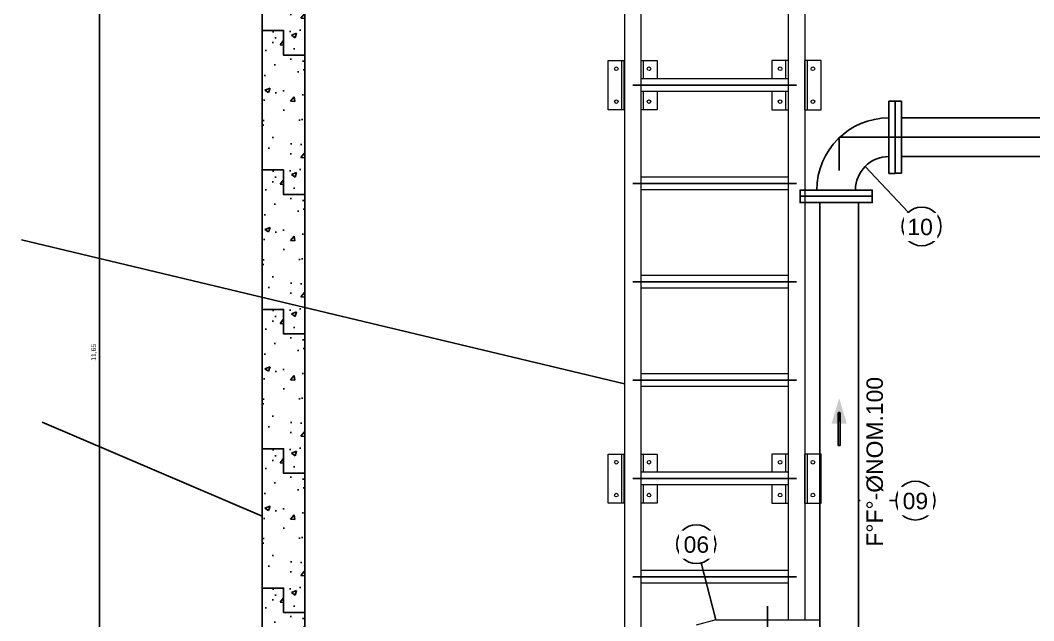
# Model space of a CAD drawing. Extents: x -160 to 364724, y -100 to 7353297.
# Drawn here: x 361672.11 to 361682.62, y 7348039.26 to 7348045.48 of the extents above; entities that cross this region are included whole.
import ezdxf
from ezdxf.enums import TextEntityAlignment as Align

# ---------------------------------------------------------------- set-up
doc = ezdxf.new("R2010")
doc.units = 0
doc.header["$LTSCALE"] = 5
for name, pattern in [('________________', [0]), ('HIDDEN', [0.375, 0.25, -0.125]), ('SGC_DASHDOT', [1, 0.5, -0.25, 0, -0.25])]:
    doc.linetypes.add(name, pattern=pattern)
for name, color, linetype in [('BOLA LM', 1, 'Continuous'), ('BOMBA', 1, 'Continuous'), ('FLANGES', 2, 'Continuous'), ('PAREDE CONCRETO CORTE', 5, 'Continuous'), ('Q-PLATO', 5, 'Continuous'), ('SANC_COTAS', 1, 'Continuous'), ('SANC_TEXTO', 2, 'Continuous'), ('SGC-Conexoes (Linhas Externas)', 3, 'Continuous'), ('SGC-Eixos', 253, 'SGC_DASHDOT'), ('SGC-Tubos (Desenho Bifilar)', 3, 'Continuous'), ('VEGETAÇÃO', 7, 'Continuous')]:
    doc.layers.add(name, color=color, linetype=linetype)
doc.layers.add('ESCADA', color=2, linetype='Continuous', lineweight=20)
doc.styles.add('R-80', font='arial.ttf')
doc.dimstyles.new('GERAL - 25', dxfattribs={"dimscale": 0.025, "dimtxt": 2, "dimasz": 1.5, "dimexe": 2, "dimexo": 1, "dimgap": 1, "dimtad": 1, "dimzin": 0, "dimtxsty": 'R-80', "dimblk": 'ARCHTICK', "dimcen": 0, "dimdle": 2, "dimclrd": 1, "dimclre": 1, "dimclrt": 2, "dimadec": 0, "dimazin": 0, "dimtfac": 0.5, "dimtmove": 2, "dimatfit": 3, "dimldrblk": 'OPEN90', "dimfxl": 1, "dimtolj": 1, "dimtzin": 0, "dimarcsym": 0})
doc.dimstyles.new('LEADER - 25', dxfattribs={"dimscale": 0.025, "dimtxt": 2, "dimasz": 1.5, "dimexe": 2, "dimexo": 1, "dimgap": 1, "dimtad": 1, "dimzin": 0, "dimtxsty": 'R-80', "dimcen": 0, "dimdle": 2, "dimclrd": 1, "dimclre": 1, "dimclrt": 2, "dimadec": 0, "dimazin": 0, "dimtfac": 0.5, "dimtmove": 2, "dimatfit": 3, "dimfxl": 1, "dimtolj": 1, "dimtzin": 0, "dimarcsym": 0})
doc.dimstyles.new('LEADER 25', dxfattribs={"dimscale": 0.025, "dimtxt": 2, "dimasz": 2, "dimexe": 2, "dimexo": 1, "dimgap": 1, "dimtad": 1, "dimdec": 0, "dimzin": 0, "dimdsep": 46, "dimtxsty": 'R-80', "dimcen": 0, "dimdle": 115, "dimclrd": 256, "dimclre": 256, "dimclrt": 256, "dimaunit": 1, "dimadec": 3, "dimazin": 0, "dimtfac": 0.5, "dimtdec": 0, "dimtmove": 2, "dimatfit": 3, "dimfxl": 1, "dimtolj": 1, "dimtzin": 0, "dimarcsym": 0})

# ---------------------------------------------------------------- blocks, each defined once
blk = doc.blocks.new('A$C3c6772ca')
at = {"layer": 'FLANGES'}
for points in [[(0.11, 0), (0.11, -0.019), (-0.11, -0.019), (-0.11, 0)], [(-0.18, -0.29), (-0.161, -0.29), (-0.161, -0.07), (-0.18, -0.07)]]:
    blk.add_lwpolyline(points, close=True, dxfattribs=at)
at = {"layer": 'SGC-Conexoes (Linhas Externas)'}
for radius in [0.22, 0.102]:
    blk.add_arc((-0.161, -0.019), radius, 270, 360, dxfattribs=at)
blk = doc.blocks.new('_ARCHTICK')
at = {"color": 0, "linetype": 'ByBlock', "const_width": 0.15}
blk.add_lwpolyline([(-0.5, -0.5), (0.5, 0.5)], dxfattribs=at)
blk = doc.blocks.new('*D447')
at = {"layer": 'Defpoints', "color": 0, "transparency": 16777216}
for p in [(361672.934, 7348047.865), (361674.095, 7348047.865), (361673.277, 7348036.212)]:
    blk.add_point(p, dxfattribs=at)
at = {"layer": 'SANC_COTAS', "color": 1, "lineweight": -2, "transparency": 16777216}
for p, q in [((361674.07, 7348047.865), (361672.884, 7348047.865)), ((361672.934, 7348036.162), (361672.934, 7348047.915)), ((361673.252, 7348036.212), (361672.884, 7348036.212))]:
    blk.add_line(p, q, dxfattribs=at)
at = {"layer": 'SANC_COTAS', "color": 1, "lineweight": -2, "transparency": 16777216, "xscale": 0.03750000000000001, "yscale": 0.03750000000000001, "zscale": 0.03750000000000001}
for p, rotation in [((361672.934, 7348047.865), 90), ((361672.934, 7348036.212), 270)]:
    blk.add_blockref('_ARCHTICK', p, dxfattribs=dict(at, rotation=rotation))
at = {"layer": 'SANC_COTAS', "color": 2, "transparency": 16777216, "insert": (361672.879, 7348042.038), "char_height": 0.05, "attachment_point": 5, "rotation": 90, "style": 'R-80'}
blk.add_mtext('\\A1;11,65', dxfattribs=at)
blk = doc.blocks.new('_Open90')
at = {"color": 0, "linetype": 'ByBlock', "lineweight": -2}
for p, q in [((0, 0), (-1, 0)), ((-0.5, 0.5), (0, 0)), ((0, 0), (-0.5, -0.5))]:
    blk.add_line(p, q, dxfattribs=at)
blk = doc.blocks.new('A$C06EB255A')
at = {"linetype": 'HIDDEN', "ltscale": 40}
for points in [[(2.52, 2.01), (0, 0), (3.21, 0.29)], [(1.6, 0.79), (1.71, 0.55), (5.41, 2.04), (5.3, 2.28)]]:
    blk.add_hatch(color=256, dxfattribs=at).paths.add_polyline_path(points)
blk.add_lwpolyline([(5.41, 2.04), (1.71, 0.55), (1.6, 0.79), (5.3, 2.28), (5.41, 2.04)], dxfattribs=at)

msp = doc.modelspace()

# ---------------------------------------------------------------- hatches: boundary and pattern name
at = {"layer": 'VEGETAÇÃO'}
h = msp.add_hatch(dxfattribs=at)
h.set_pattern_fill('AR-CONC', color=1, scale=0.003058)
h.set_pattern_definition([(50, (361730.22297, 7348049.2912), (0.5570364, -0.0487343), [0.058246, -0.640707]), (355, (361730.22297, 7348049.2912), (-0.107758, 0.5841634), [0.046597, -0.5125673]), (100.4514, (361730.2694, 7348049.2871), (0.4492783, 0.535429), [0.0495016, -0.5445175]), (46.1842, (361730.223, 7348049.4465), (0.828834, -0.128546), [0.087369, -0.96106]), (96.6356, (361730.29204, 7348049.4358), (0.725872, 0.756515), [0.074252, -0.816777]), (351.1842, (361730.223, 7348049.4465), (0.725872, 0.756515), [0.069895, -0.768847]), (21, (361730.30063, 7348049.40768), (0.4635666, -0.3126796), [0.058246, -0.640707]), (326, (361730.30063, 7348049.4077), (0.188962, 0.5631615), [0.046597, -0.5125655]), (71.4514, (361730.33926, 7348049.3816), (0.6525286, 0.250482), [0.0495016, -0.5445166]), (37.5, (361730.22297, 7348049.29118), (0.0094435, 0.2585302), [0, -0.5063526, 0, -0.5203317, 0, -0.514507]), (7.5, (361730.22297, 7348049.29118), (0.2043036, 0.3063058), [0, -0.2966667, 0, -0.4947034, 0, -0.1960951]), (327.5, (361730.04979, 7348049.29118), (0.4145733, -0.01751585), [0, -0.1941536, 0, -0.6057593, 0, -0.803796]), (317.5, (361729.97212, 7348049.2912), (0.4529105, 0.0777424), [0, -0.2523997, 0, -0.4022863, 0, -0.5708116])])
h.paths.add_polyline_path([(361674.623, 7348045.371), (361674.623, 7348046.814), (361674.843, 7348046.814), (361674.843, 7348046.56), (361675.064, 7348046.56), (361675.064, 7348045.116), (361674.843, 7348045.116), (361674.843, 7348045.371)])
h = msp.add_hatch(dxfattribs=at)
h.set_pattern_fill('AR-CONC', color=1, scale=0.003058)
h.set_pattern_definition([(50, (361730.22297, 7348047.84735), (0.5570364, -0.0487343), [0.058246, -0.640707]), (355, (361730.22297, 7348047.84735), (-0.107758, 0.5841634), [0.046597, -0.5125673]), (100.4514, (361730.2694, 7348047.8433), (0.4492783, 0.535429), [0.0495016, -0.5445175]), (46.1842, (361730.223, 7348048.0027), (0.828834, -0.128546), [0.087369, -0.96106]), (96.6356, (361730.29204, 7348047.99196), (0.725872, 0.756515), [0.074252, -0.816777]), (351.1842, (361730.223, 7348048.0027), (0.725872, 0.756515), [0.069895, -0.768847]), (21, (361730.30063, 7348047.96384), (0.4635666, -0.3126796), [0.058246, -0.640707]), (326, (361730.30063, 7348047.96384), (0.188962, 0.5631615), [0.046597, -0.5125655]), (71.4514, (361730.33926, 7348047.9378), (0.6525286, 0.250482), [0.0495016, -0.5445166]), (37.5, (361730.22297, 7348047.84735), (0.0094435, 0.2585302), [0, -0.5063526, 0, -0.5203317, 0, -0.514507]), (7.5, (361730.22297, 7348047.84735), (0.2043036, 0.3063058), [0, -0.2966667, 0, -0.4947034, 0, -0.1960951]), (327.5, (361730.04979, 7348047.84735), (0.4145733, -0.01751585), [0, -0.1941536, 0, -0.6057593, 0, -0.803796]), (317.5, (361729.97212, 7348047.84735), (0.4529105, 0.0777424), [0, -0.2523997, 0, -0.4022863, 0, -0.5708116])])
h.paths.add_polyline_path([(361674.623, 7348043.927), (361674.623, 7348045.371), (361674.843, 7348045.371), (361674.843, 7348045.116), (361675.064, 7348045.116), (361675.064, 7348043.672), (361674.843, 7348043.672), (361674.843, 7348043.927)])
h = msp.add_hatch(dxfattribs=at)
h.set_pattern_fill('AR-CONC', color=1, scale=0.003058)
h.set_pattern_definition([(50, (361730.22297, 7348046.4035), (0.5570364, -0.0487343), [0.058246, -0.640707]), (355, (361730.22297, 7348046.4035), (-0.107758, 0.5841634), [0.046597, -0.5125673]), (100.4514, (361730.2694, 7348046.39945), (0.4492783, 0.535429), [0.0495016, -0.5445175]), (46.1842, (361730.223, 7348046.5588), (0.828834, -0.128546), [0.087369, -0.96106]), (96.6356, (361730.29204, 7348046.5481), (0.725872, 0.756515), [0.074252, -0.816777]), (351.1842, (361730.223, 7348046.5588), (0.725872, 0.756515), [0.069895, -0.768847]), (21, (361730.30063, 7348046.52), (0.4635666, -0.3126796), [0.058246, -0.640707]), (326, (361730.30063, 7348046.52), (0.188962, 0.5631615), [0.046597, -0.5125655]), (71.4514, (361730.33926, 7348046.49394), (0.6525286, 0.250482), [0.0495016, -0.5445166]), (37.5, (361730.22297, 7348046.4035), (0.0094435, 0.2585302), [0, -0.5063526, 0, -0.5203317, 0, -0.514507]), (7.5, (361730.22297, 7348046.4035), (0.2043036, 0.3063058), [0, -0.2966667, 0, -0.4947034, 0, -0.1960951]), (327.5, (361730.04979, 7348046.4035), (0.4145733, -0.01751585), [0, -0.1941536, 0, -0.6057593, 0, -0.803796]), (317.5, (361729.97212, 7348046.4035), (0.4529105, 0.0777424), [0, -0.2523997, 0, -0.4022863, 0, -0.5708116])])
h.paths.add_polyline_path([(361674.623, 7348042.483), (361674.623, 7348043.927), (361674.843, 7348043.927), (361674.843, 7348043.672), (361675.064, 7348043.672), (361675.064, 7348042.228), (361674.843, 7348042.228), (361674.843, 7348042.483)])
h = msp.add_hatch(dxfattribs=at)
h.set_pattern_fill('AR-CONC', color=1, scale=0.003058)
h.set_pattern_definition([(50, (361730.22297, 7348044.95967), (0.5570364, -0.0487343), [0.058246, -0.640707]), (355, (361730.22297, 7348044.9597), (-0.107758, 0.5841634), [0.046597, -0.5125673]), (100.4514, (361730.2694, 7348044.9556), (0.4492783, 0.535429), [0.0495016, -0.5445175]), (46.1842, (361730.223, 7348045.115), (0.828834, -0.128546), [0.087369, -0.96106]), (96.6356, (361730.29204, 7348045.1043), (0.725872, 0.756515), [0.074252, -0.816777]), (351.1842, (361730.223, 7348045.115), (0.725872, 0.756515), [0.069895, -0.768847]), (21, (361730.30063, 7348045.07616), (0.4635666, -0.3126796), [0.058246, -0.640707]), (326, (361730.30063, 7348045.07616), (0.188962, 0.5631615), [0.046597, -0.5125655]), (71.4514, (361730.33926, 7348045.0501), (0.6525286, 0.250482), [0.0495016, -0.5445166]), (37.5, (361730.22297, 7348044.95967), (0.0094435, 0.2585302), [0, -0.5063526, 0, -0.5203317, 0, -0.514507]), (7.5, (361730.22297, 7348044.95967), (0.2043036, 0.3063058), [0, -0.2966667, 0, -0.4947034, 0, -0.1960951]), (327.5, (361730.04979, 7348044.95967), (0.4145733, -0.01751585), [0, -0.1941536, 0, -0.6057593, 0, -0.803796]), (317.5, (361729.97212, 7348044.95967), (0.4529105, 0.0777424), [0, -0.2523997, 0, -0.4022863, 0, -0.5708116])])
h.paths.add_polyline_path([(361674.623, 7348041.039), (361674.623, 7348042.483), (361674.843, 7348042.483), (361674.843, 7348042.228), (361675.064, 7348042.228), (361675.064, 7348040.784), (361674.843, 7348040.784), (361674.843, 7348041.039)])
h = msp.add_hatch(dxfattribs=at)
h.set_pattern_fill('AR-CONC', color=1, scale=0.003058)
h.set_pattern_definition([(50, (361730.22297, 7348043.51584), (0.5570364, -0.0487343), [0.058246, -0.640707]), (355, (361730.22297, 7348043.51584), (-0.107758, 0.5841634), [0.046597, -0.5125673]), (100.4514, (361730.2694, 7348043.5118), (0.4492783, 0.535429), [0.0495016, -0.5445175]), (46.1842, (361730.223, 7348043.67116), (0.828834, -0.128546), [0.087369, -0.96106]), (96.6356, (361730.29204, 7348043.66045), (0.725872, 0.756515), [0.074252, -0.816777]), (351.1842, (361730.223, 7348043.6712), (0.725872, 0.756515), [0.069895, -0.768847]), (21, (361730.30063, 7348043.63233), (0.4635666, -0.3126796), [0.058246, -0.640707]), (326, (361730.30063, 7348043.6323), (0.188962, 0.5631615), [0.046597, -0.5125655]), (71.4514, (361730.33926, 7348043.60627), (0.6525286, 0.250482), [0.0495016, -0.5445166]), (37.5, (361730.22297, 7348043.51584), (0.0094435, 0.2585302), [0, -0.5063526, 0, -0.5203317, 0, -0.514507]), (7.5, (361730.22297, 7348043.51584), (0.2043036, 0.3063058), [0, -0.2966667, 0, -0.4947034, 0, -0.1960951]), (327.5, (361730.04979, 7348043.51584), (0.4145733, -0.01751585), [0, -0.1941536, 0, -0.6057593, 0, -0.803796]), (317.5, (361729.97212, 7348043.51584), (0.4529105, 0.0777424), [0, -0.2523997, 0, -0.4022863, 0, -0.5708116])])
h.paths.add_polyline_path([(361674.623, 7348039.595), (361674.623, 7348041.039), (361674.843, 7348041.039), (361674.843, 7348040.784), (361675.064, 7348040.784), (361675.064, 7348039.34), (361674.843, 7348039.34), (361674.843, 7348039.595)])
h = msp.add_hatch(dxfattribs=at)
h.set_pattern_fill('AR-CONC', color=1, scale=0.003058)
h.set_pattern_definition([(50, (361730.22297, 7348042.072), (0.5570364, -0.0487343), [0.058246, -0.640707]), (355, (361730.22297, 7348042.072), (-0.107758, 0.5841634), [0.046597, -0.5125673]), (100.4514, (361730.2694, 7348042.06794), (0.4492783, 0.535429), [0.0495016, -0.5445175]), (46.1842, (361730.223, 7348042.2273), (0.828834, -0.128546), [0.087369, -0.96106]), (96.6356, (361730.29204, 7348042.2166), (0.725872, 0.756515), [0.074252, -0.816777]), (351.1842, (361730.223, 7348042.2273), (0.725872, 0.756515), [0.069895, -0.768847]), (21, (361730.30063, 7348042.1885), (0.4635666, -0.3126796), [0.058246, -0.640707]), (326, (361730.30063, 7348042.1885), (0.188962, 0.5631615), [0.046597, -0.5125655]), (71.4514, (361730.33926, 7348042.16243), (0.6525286, 0.250482), [0.0495016, -0.5445166]), (37.5, (361730.22297, 7348042.072), (0.0094435, 0.2585302), [0, -0.5063526, 0, -0.5203317, 0, -0.514507]), (7.5, (361730.22297, 7348042.072), (0.2043036, 0.3063058), [0, -0.2966667, 0, -0.4947034, 0, -0.1960951]), (327.5, (361730.04979, 7348042.072), (0.4145733, -0.01751585), [0, -0.1941536, 0, -0.6057593, 0, -0.803796]), (317.5, (361729.97212, 7348042.072), (0.4529105, 0.0777424), [0, -0.2523997, 0, -0.4022863, 0, -0.5708116])])
h.paths.add_polyline_path([(361674.623, 7348038.151), (361674.623, 7348039.595), (361674.843, 7348039.595), (361674.843, 7348039.34), (361675.064, 7348039.34), (361675.064, 7348037.897), (361674.843, 7348037.897), (361674.843, 7348038.151)])

# ---------------------------------------------------------------- linework, layer by layer
at = {"layer": 'BOLA LM'}
for p, q in [((361681.318, 7348043.489), (361680.873, 7348043.964)), ((361681.19, 7348040.501), (361680.803, 7348040.501)), ((361679.172, 7348039.855), (361679.325, 7348039.267))]:
    msp.add_line(p, q, dxfattribs=at)
for centre in [(361681.456, 7348043.342), (361681.392, 7348040.501), (361679.121, 7348040.05)]:
    msp.add_circle(centre, 0.201, dxfattribs=at)
at = {"layer": 'BOMBA', "linetype": '________________', "lineweight": 9}
for p, q in [((361679.325, 7348039.267), (361679.121, 7348039.212)), ((361679.325, 7348039.267), (361680.395, 7348039.267)), ((361680.402, 7348039.265), (361680.395, 7348039.267))]:
    msp.add_line(p, q, dxfattribs=at)
at = {"layer": 'ESCADA'}
for p, q in [((361678.377, 7348047.185), (361678.377, 7348036.937)), ((361678.546, 7348047.185), (361678.546, 7348036.887)), ((361680.075, 7348047.185), (361680.075, 7348039.267)), ((361680.245, 7348047.185), (361680.245, 7348039.267)), ((361678.207, 7348045.06), (361678.377, 7348045.06)), ((361678.207, 7348044.551), (361678.207, 7348045.06)), ((361678.348, 7348044.551), (361678.348, 7348045.06)), ((361678.375, 7348044.551), (361678.375, 7348045.06)), ((361678.546, 7348045.06), (361678.716, 7348045.06)), ((361678.575, 7348044.872), (361678.575, 7348045.06)), ((361678.716, 7348045.06), (361678.716, 7348044.872)), ((361680.075, 7348045.06), (361679.905, 7348045.06)), ((361679.905, 7348045.06), (361679.905, 7348044.872)), ((361680.048, 7348044.872), (361680.048, 7348045.06)), ((361680.415, 7348045.06), (361680.245, 7348045.06)), ((361680.247, 7348044.551), (361680.247, 7348045.06)), ((361680.274, 7348044.551), (361680.274, 7348045.06)), ((361680.415, 7348044.551), (361680.415, 7348045.06)), ((361680.075, 7348044.872), (361678.546, 7348044.872)), ((361680.075, 7348044.742), (361678.546, 7348044.742)), ((361678.575, 7348044.551), (361678.575, 7348044.742)), ((361678.716, 7348044.742), (361678.716, 7348044.551)), ((361679.905, 7348044.742), (361679.905, 7348044.551)), ((361680.048, 7348044.551), (361680.048, 7348044.742)), ((361678.377, 7348044.551), (361678.207, 7348044.551)), ((361678.716, 7348044.551), (361678.546, 7348044.551)), ((361679.905, 7348044.551), (361680.075, 7348044.551)), ((361680.245, 7348044.551), (361680.415, 7348044.551)), ((361680.075, 7348043.852), (361678.546, 7348043.852)), ((361680.075, 7348043.723), (361678.546, 7348043.723)), ((361680.075, 7348042.833), (361678.546, 7348042.833)), ((361680.075, 7348042.704), (361678.546, 7348042.704)), ((361680.075, 7348041.814), (361678.546, 7348041.814)), ((361680.075, 7348041.685), (361678.546, 7348041.685)), ((361678.207, 7348040.983), (361678.377, 7348040.983)), ((361678.207, 7348040.474), (361678.207, 7348040.983)), ((361678.348, 7348040.474), (361678.348, 7348040.983)), ((361678.375, 7348040.474), (361678.375, 7348040.983)), ((361678.546, 7348040.983), (361678.716, 7348040.983)), ((361678.575, 7348040.795), (361678.575, 7348040.983)), ((361678.716, 7348040.983), (361678.716, 7348040.795)), ((361680.075, 7348040.983), (361679.905, 7348040.983)), ((361679.905, 7348040.983), (361679.905, 7348040.795)), ((361680.048, 7348040.795), (361680.048, 7348040.983)), ((361680.415, 7348040.983), (361680.245, 7348040.983)), ((361680.247, 7348040.474), (361680.247, 7348040.983)), ((361680.274, 7348040.474), (361680.274, 7348040.983)), ((361680.415, 7348040.474), (361680.415, 7348040.983)), ((361680.075, 7348040.795), (361678.546, 7348040.795)), ((361680.075, 7348040.666), (361678.546, 7348040.666)), ((361678.575, 7348040.474), (361678.575, 7348040.666)), ((361678.716, 7348040.666), (361678.716, 7348040.474)), ((361679.905, 7348040.666), (361679.905, 7348040.474)), ((361680.048, 7348040.474), (361680.048, 7348040.666)), ((361678.377, 7348040.474), (361678.207, 7348040.474)), ((361678.716, 7348040.474), (361678.546, 7348040.474)), ((361679.905, 7348040.474), (361680.075, 7348040.474)), ((361680.245, 7348040.474), (361680.415, 7348040.474)), ((361680.075, 7348039.776), (361678.546, 7348039.776)), ((361680.075, 7348039.647), (361678.546, 7348039.647))]:
    msp.add_line(p, q, dxfattribs=at)
for centre in [(361678.292, 7348044.976), (361678.631, 7348044.976), (361679.99, 7348044.976), (361680.33, 7348044.976), (361678.292, 7348044.635), (361678.631, 7348044.635), (361679.99, 7348044.635), (361680.33, 7348044.635), (361678.292, 7348040.899), (361678.631, 7348040.899), (361679.99, 7348040.899), (361680.33, 7348040.899), (361678.292, 7348040.558), (361678.631, 7348040.558), (361679.99, 7348040.558), (361680.33, 7348040.558)]:
    msp.add_circle(centre, 0.0187, dxfattribs=at)
at = {"layer": 'FLANGES'}
for points in [[(361681.182, 7348043.893), (361681.247, 7348043.893), (361681.247, 7348044.64), (361681.182, 7348044.64)], [(361680.197, 7348043.655), (361680.197, 7348043.59), (361680.945, 7348043.59), (361680.945, 7348043.655)]]:
    msp.add_lwpolyline(points, close=True, dxfattribs=at)
at = {"layer": 'PAREDE CONCRETO CORTE', "flags": 128}
for points in [[(361674.623, 7348045.371), (361674.623, 7348046.814), (361674.843, 7348046.814), (361674.843, 7348046.56), (361675.064, 7348046.56), (361675.064, 7348045.116), (361674.843, 7348045.116), (361674.843, 7348045.371)], [(361674.623, 7348043.927), (361674.623, 7348045.371), (361674.843, 7348045.371), (361674.843, 7348045.116), (361675.064, 7348045.116), (361675.064, 7348043.672), (361674.843, 7348043.672), (361674.843, 7348043.927)], [(361674.623, 7348042.483), (361674.623, 7348043.927), (361674.843, 7348043.927), (361674.843, 7348043.672), (361675.064, 7348043.672), (361675.064, 7348042.228), (361674.843, 7348042.228), (361674.843, 7348042.483)], [(361674.623, 7348041.039), (361674.623, 7348042.483), (361674.843, 7348042.483), (361674.843, 7348042.228), (361675.064, 7348042.228), (361675.064, 7348040.784), (361674.843, 7348040.784), (361674.843, 7348041.039)], [(361674.623, 7348039.595), (361674.623, 7348041.039), (361674.843, 7348041.039), (361674.843, 7348040.784), (361675.064, 7348040.784), (361675.064, 7348039.34), (361674.843, 7348039.34), (361674.843, 7348039.595)], [(361674.623, 7348038.151), (361674.623, 7348039.595), (361674.843, 7348039.595), (361674.843, 7348039.34), (361675.064, 7348039.34), (361675.064, 7348037.897), (361674.843, 7348037.897), (361674.843, 7348038.151)]]:
    msp.add_lwpolyline(points, close=True, dxfattribs=at)
at = {"layer": 'SGC-Eixos'}
for p, q in [((361680.16, 7348044.807), (361678.462, 7348044.807)), ((361680.16, 7348043.788), (361678.462, 7348043.788)), ((361680.16, 7348042.769), (361678.462, 7348042.769)), ((361680.16, 7348041.749), (361678.462, 7348041.749)), ((361680.16, 7348040.73), (361678.462, 7348040.73)), ((361680.16, 7348039.711), (361678.462, 7348039.711))]:
    msp.add_line(p, q, dxfattribs=at)
at = {"layer": 'SGC-Eixos', "ltscale": 2}
for p, q in [((361680.602, 7348033.82), (361680.602, 7348044.266)), ((361680.602, 7348044.266), (361686.423, 7348044.266)), ((361679.86, 7348039.407), (361679.86, 7348034.664))]:
    msp.add_line(p, q, dxfattribs=at)
at = {"layer": 'SGC-Tubos (Desenho Bifilar)'}
for p, q in [((361681.247, 7348044.467), (361683.557, 7348044.467)), ((361681.247, 7348044.066), (361683.557, 7348044.066)), ((361680.402, 7348043.59), (361680.402, 7348038.651)), ((361680.803, 7348043.59), (361680.803, 7348038.651))]:
    msp.add_line(p, q, dxfattribs=at)

# ---------------------------------------------------------------- block references
at = {"ltscale": 0.7, "xscale": -0.08493158618522932, "yscale": 0.08493158618522932, "zscale": 0.04246579309261467, "rotation": 111.9028744596876}
msp.add_blockref('A$C06EB255A', (361680.602, 7348041.562), dxfattribs=at)
at = {"layer": 'SANC_COTAS', "xscale": -3.397263447409172, "yscale": 3.397263447409172, "zscale": 3.397263447409172, "rotation": 270}
msp.add_blockref('A$C3c6772ca', (361681.182, 7348044.266), dxfattribs=at)

# ---------------------------------------------------------------- dimensions: what is measured, and where the dimension line sits
at = {"layer": 'SANC_COTAS'}
dim = msp.add_linear_dim(base=(361672.934, 7348047.865), p1=(361673.277, 7348036.212), p2=(361674.095, 7348047.865), angle=90, dimstyle='GERAL - 25', dxfattribs=at)
dim.commit()
dim.dimension.update_dxf_attribs({"geometry": '*D447', "text_midpoint": (361672.879, 7348042.038)})

# ---------------------------------------------------------------- leaders
for points, dimstyle in [([(361678.377, 7348041.712), (361672.127, 7348043.204)], 'LEADER 25'), ([(361674.62, 7348040.34), (361672.342, 7348041.315)], 'LEADER - 25')]:
    msp.add_leader(points, dimstyle=dimstyle, dxfattribs=at)

# ---------------------------------------------------------------- next in the draw order: wipeouts: each hides what was drawn before it
for points, layer in [([(361669.925, 7348043.255), (361672.161, 7348043.255), (361672.161, 7348044.69), (361669.925, 7348044.69)], 'SANC_COTAS'), ([(361681.275, 7348043.19), (361681.621, 7348043.19), (361681.621, 7348043.482), (361681.275, 7348043.482)], 'SANC_TEXTO'), ([(361681.122, 7348039.984), (361681.122, 7348041.831), (361680.82, 7348041.831), (361680.82, 7348039.984)], 'SANC_TEXTO'), ([(361681.211, 7348040.35), (361681.573, 7348040.35), (361681.573, 7348040.642), (361681.211, 7348040.642)], 'SANC_TEXTO'), ([(361678.941, 7348039.898), (361679.303, 7348039.898), (361679.303, 7348040.191), (361678.941, 7348040.191)], 'SANC_TEXTO')]:
    msp.add_wipeout(points).dxf.layer = layer

# ---------------------------------------------------------------- next in the draw order: linework, layer by layer
at = {"layer": 'Q-PLATO'}
msp.add_circle((361680.209, 7348035.523), 46.912, dxfattribs=at)

# ---------------------------------------------------------------- next in the draw order: texts
at = {"layer": 'SANC_TEXTO', "style": 'R-80'}
for s, p in [('10', (361681.441, 7348043.252)), ('09', (361681.392, 7348040.412)), ('06', (361679.122, 7348039.961))]:
    msp.add_text(s, height=0.1699, dxfattribs=at).set_placement(p, align=Align.CENTER)
msp.add_text('F°F°-ØNOM.100', height=0.16986, rotation=90, dxfattribs=at).set_placement((361681.055, 7348040.024))

doc.saveas('drawing.dxf')
